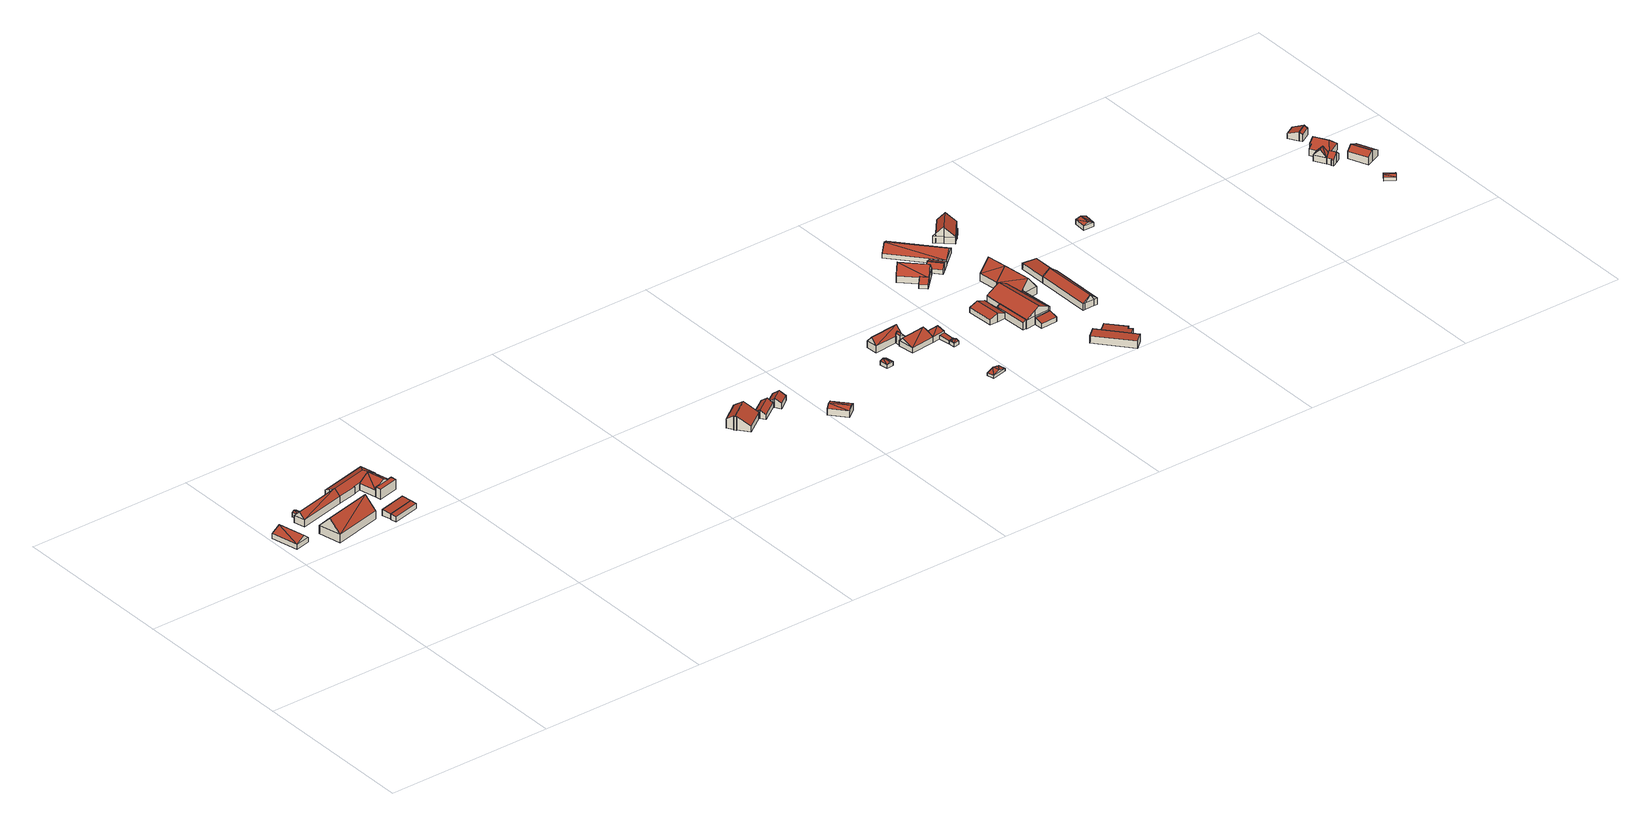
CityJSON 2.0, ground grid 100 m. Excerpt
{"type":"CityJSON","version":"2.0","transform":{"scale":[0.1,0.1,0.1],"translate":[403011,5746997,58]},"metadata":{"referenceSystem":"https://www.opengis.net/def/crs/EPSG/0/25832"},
"CityObjects":{
"building1":{"type":"Building","attributes":{"Gemeindeschluessel":"05515000","Geometrietyp2DReferenz":"3000","function":"31001_2700","roofType":"3100","measuredHeight":5.55},"geometry":[{"type":"Solid","lod":"2","boundaries":[[[[0,1,2,3]],[[4,5,1,0]],[[6,7,5,4]],[[3,2,7,6]],[[0,8,4]],[[6,9,3]],[[3,9,8]],[[8,0,3]],[[9,6,4]],[[4,8,9]],[[1,5,7,2]]]],"semantics":{"surfaces":[{"type":"WallSurface"},{"type":"RoofSurface"},{"type":"GroundSurface"}],"values":[[0,0,0,0,0,0,1,1,1,1,2]]}}]},
"building2":{"type":"Building","attributes":{"Gemeindeschluessel":"05515000","Geometrietyp2DReferenz":"3000","function":"31001_2700","roofType":"3100","measuredHeight":3.25},"geometry":[{"type":"Solid","lod":"2","boundaries":[[[[10,11,12,13]],[[14,15,11,10]],[[16,17,15,14]],[[13,12,17,16]],[[10,18,14]],[[16,19,13]],[[13,19,18]],[[18,10,13]],[[19,16,14]],[[14,18,19]],[[11,15,17,12]]]],"semantics":{"surfaces":[{"type":"WallSurface"},{"type":"RoofSurface"},{"type":"GroundSurface"}],"values":[[0,0,0,0,0,0,1,1,1,1,2]]}}]},
"building3":{"type":"Building","attributes":{"name":"Strier","Gemeindeschluessel":"05515000","Geometrietyp2DReferenz":"3000","function":"31001_1000","roofType":"3100","measuredHeight":12.12},"address":[{"country":"Germany","locality":"Münster","thoroughfareNumber":"142","thoroughfareName":"Ottmarsbocholter Straße"}],"geometry":[{"type":"Solid","lod":"2","boundaries":[[[[20,21,22,23]],[[24,25,21,20]],[[26,27,25,24]],[[23,22,27,26]],[[20,28,24]],[[26,29,23]],[[29,28,20]],[[20,23,29]],[[28,29,26]],[[26,24,28]],[[21,25,27,22]]]],"semantics":{"surfaces":[{"type":"WallSurface"},{"type":"RoofSurface"},{"type":"GroundSurface"}],"values":[[0,0,0,0,0,0,1,1,1,1,2]]}}]},
"building4":{"type":"Building","attributes":{"Gemeindeschluessel":"05515000","Geometrietyp2DReferenz":"3000","function":"31001_1100"},"children":["building4-1","building4-2","building4-3"]},
"building4-1":{"type":"BuildingPart","attributes":{"roofType":"3100","measuredHeight":7.98},"parents":["building4"],"geometry":[{"type":"Solid","lod":"2","boundaries":[[[[30,31,32,33]],[[34,35,31,30]],[[36,37,35,34]],[[30,38,34]],[[38,30,33]],[[33,39,40,38]],[[34,38,40]],[[40,41,36,34]],[[31,35,37,32]],[[37,36,33,32]],[[40,39,41]],[[41,39,33,36]]]],"semantics":{"surfaces":[{"type":"WallSurface"},{"type":"RoofSurface"},{"type":"GroundSurface"},{"type":"ClosureSurface"}],"values":[[0,0,0,0,1,1,1,1,2,3,0,3]]}}]},
"building4-2":{"type":"BuildingPart","attributes":{"roofType":"3100","measuredHeight":7.9},"parents":["building4"],"geometry":[{"type":"Solid","lod":"2","boundaries":[[[[42,43,44,45]],[[46,12,43,42]],[[47,17,12,46]],[[48,49,17,47]],[[45,44,50,51]],[[45,51,52,53]],[[53,54,45]],[[54,53,55,48]],[[48,47,46,42,54]],[[54,42,45]],[[43,12,17,49,56,50,44]],[[56,57,51,50]],[[49,48,57,56]],[[58,55,53,52]],[[58,52,51,57]],[[55,58,57,48]]]],"semantics":{"surfaces":[{"type":"WallSurface"},{"type":"RoofSurface"},{"type":"GroundSurface"},{"type":"ClosureSurface"}],"values":[[0,0,0,0,0,1,1,1,1,0,2,3,3,0,3,3]]}}]},
"building4-3":{"type":"BuildingPart","attributes":{"roofType":"5000","measuredHeight":7.65},"parents":["building4"],"geometry":[{"type":"Solid","lod":"2","boundaries":[[[[51,50,59,60]],[[61,62,49,48,63]],[[64,65,62,61]],[[66,33,32,65,64]],[[67,68,37,36,69]],[[60,59,68,67]],[[64,70,66]],[[61,63,55,58,70,64]],[[52,51,60,67,69,41,39,66,70,58]],[[50,56,49,62,65,32,37,68,59]],[[50,51,57,56]],[[51,52,58,57]],[[48,55,63]],[[57,48,49,56]],[[57,58,55,48]],[[36,41,69]],[[33,66,39]],[[37,32,33,36]],[[36,33,39,41]]]],"semantics":{"surfaces":[{"type":"WallSurface"},{"type":"RoofSurface"},{"type":"GroundSurface"},{"type":"ClosureSurface"}],"values":[[0,0,0,0,0,0,1,1,1,2,3,3,0,3,3,0,0,3,3]]}}]},
"building5":{"type":"Building","attributes":{"Gemeindeschluessel":"05515000","Geometrietyp2DReferenz":"3000","function":"31001_2700","roofType":"2100","measuredHeight":3.46},"geometry":[{"type":"Solid","lod":"2","boundaries":[[[[71,72,73,74]],[[75,76,72,71]],[[77,78,76,75]],[[74,73,78,77]],[[75,71,74,77]],[[72,76,78,73]]]],"semantics":{"surfaces":[{"type":"WallSurface"},{"type":"RoofSurface"},{"type":"GroundSurface"}],"values":[[0,0,0,0,1,2]]}}]},
"building6":{"type":"Building","attributes":{"Gemeindeschluessel":"05515000","Geometrietyp2DReferenz":"3000","function":"51009_1611","roofType":"2100","measuredHeight":3.84},"geometry":[{"type":"Solid","lod":"2","boundaries":[[[[74,79,80,81]],[[77,82,79,74]],[[83,84,82,77]],[[81,80,84,83]],[[77,74,81,83]],[[79,82,84,80]]]],"semantics":{"surfaces":[{"type":"WallSurface"},{"type":"RoofSurface"},{"type":"GroundSurface"}],"values":[[0,0,0,0,1,2]]}}]},
"building7":{"type":"Building","attributes":{"Gemeindeschluessel":"05515000","Geometrietyp2DReferenz":"3000","function":"51009_1610","roofType":"1000","measuredHeight":6},"geometry":[{"type":"Solid","lod":"2","boundaries":[[[[85,86,35,87]],[[88,89,86,85]],[[90,91,89,88]],[[87,35,91,90]],[[88,85,87,90]],[[86,89,91,35]]]],"semantics":{"surfaces":[{"type":"WallSurface"},{"type":"RoofSurface"},{"type":"GroundSurface"}],"values":[[0,0,0,0,1,2]]}}]},
"building8":{"type":"Building","attributes":{"Gemeindeschluessel":"05515000","Geometrietyp2DReferenz":"3000","function":"31001_1000","roofType":"5000","measuredHeight":8.71},"address":[{"country":"Germany","locality":"Münster","thoroughfareNumber":"91","thoroughfareName":"Schürhook"}],"geometry":[{"type":"Solid","lod":"2","boundaries":[[[[92,93,94,95]],[[96,97,93,92]],[[98,99,97,96]],[[100,101,99,98]],[[102,103,101,100]],[[104,105,103,102]],[[106,107,105,104]],[[95,94,107,106]],[[100,108,109,106,104,102]],[[109,108,98,96,92,95]],[[98,108,100]],[[106,109,95]],[[93,97,99,101,103,105,107,94]]]],"semantics":{"surfaces":[{"type":"WallSurface"},{"type":"RoofSurface"},{"type":"GroundSurface"}],"values":[[0,0,0,0,0,0,0,0,1,1,0,0,2]]}}]},
"building9":{"type":"Building","attributes":{"Gemeindeschluessel":"05515000","Geometrietyp2DReferenz":"3000","function":"31001_2460"},"children":["building9-1","building9-2"]},
"building9-1":{"type":"BuildingPart","attributes":{"roofType":"3100","measuredHeight":5.62},"parents":["building9"],"geometry":[{"type":"Solid","lod":"2","boundaries":[[[[110,111,112,113]],[[114,115,111,110]],[[116,117,115,114]],[[118,119,117,116]],[[120,121,119,118]],[[122,123,121,120]],[[124,125,126,123,122]],[[113,112,127,128]],[[120,118,116,122]],[[114,110,113,128,129,130,124,122,116]],[[111,115,117,119,121,123,126,131,127,112]],[[125,124,130]],[[127,131,129,128]],[[131,126,125,130,129]]]],"semantics":{"surfaces":[{"type":"WallSurface"},{"type":"RoofSurface"},{"type":"GroundSurface"},{"type":"ClosureSurface"}],"values":[[0,0,0,0,0,0,0,0,1,1,2,0,3,3]]}}]},
"building9-2":{"type":"BuildingPart","attributes":{"roofType":"3100","measuredHeight":5.17},"parents":["building9"],"geometry":[{"type":"Solid","lod":"2","boundaries":[[[[132,133,134,135]],[[136,137,133,132]],[[138,139,137,136]],[[140,128,127,139,138]],[[141,142,126,125]],[[143,144,142,141]],[[145,146,144,143]],[[147,148,146,145]],[[135,134,148,147]],[[141,125,130,149,143]],[[140,138,136,132,135,147,145,143,149]],[[133,137,139,127,131,126,142,144,146,148,134]],[[128,140,149,129]],[[127,128,129,131]],[[129,149,130]],[[126,131,129,130,125]]]],"semantics":{"surfaces":[{"type":"WallSurface"},{"type":"RoofSurface"},{"type":"GroundSurface"},{"type":"ClosureSurface"}],"values":[[0,0,0,0,0,0,0,0,0,1,1,2,0,3,0,3]]}}]},
"building10":{"type":"Building","attributes":{"Gemeindeschluessel":"05515000","Geometrietyp2DReferenz":"3000","function":"31001_2700","roofType":"3100","measuredHeight":5.54},"geometry":[{"type":"Solid","lod":"2","boundaries":[[[[150,151,152,153]],[[154,155,151,150]],[[156,157,155,154]],[[153,152,157,156]],[[150,158,154]],[[156,159,153]],[[153,159,158]],[[158,150,153]],[[159,156,154]],[[154,158,159]],[[151,155,157,152]]]],"semantics":{"surfaces":[{"type":"WallSurface"},{"type":"RoofSurface"},{"type":"GroundSurface"}],"values":[[0,0,0,0,0,0,1,1,1,1,2]]}}]},
"building11":{"type":"Building","attributes":{"Gemeindeschluessel":"05515000","Geometrietyp2DReferenz":"3000","function":"31001_1310","roofType":"3100","measuredHeight":3.22},"geometry":[{"type":"Solid","lod":"2","boundaries":[[[[160,161,162,163]],[[164,165,161,160]],[[166,167,165,164]],[[163,162,167,166]],[[160,168,164]],[[166,169,163]],[[163,169,168]],[[168,160,163]],[[169,166,164]],[[164,168,169]],[[161,165,167,162]]]],"semantics":{"surfaces":[{"type":"WallSurface"},{"type":"RoofSurface"},{"type":"GroundSurface"}],"values":[[0,0,0,0,0,0,1,1,1,1,2]]}}]},
"building12":{"type":"Building","attributes":{"Gemeindeschluessel":"05515000","Geometrietyp2DReferenz":"3000","function":"31001_1000","roofType":"5000","measuredHeight":8},"address":[{"country":"Germany","locality":"Münster","thoroughfareNumber":"79","thoroughfareName":"Schürhook"}],"geometry":[{"type":"Solid","lod":"2","boundaries":[[[[170,171,172,173]],[[174,175,171,170]],[[176,177,175,174]],[[178,179,177,176]],[[180,181,179,178]],[[173,172,181,180]],[[173,182,183,170]],[[180,183,182]],[[180,178,176,174,183]],[[182,173,180]],[[183,174,170]],[[171,175,177,179,181,172]]]],"semantics":{"surfaces":[{"type":"WallSurface"},{"type":"RoofSurface"},{"type":"GroundSurface"}],"values":[[0,0,0,0,0,0,1,1,1,0,0,2]]}}]},
"building13":{"type":"Building","attributes":{"Gemeindeschluessel":"05515000","Geometrietyp2DReferenz":"3000","function":"51009_1610","roofType":"3100","measuredHeight":6.82},"geometry":[{"type":"Solid","lod":"2","boundaries":[[[[184,185,186,176]],[[187,188,185,184]],[[189,190,188,187]],[[176,186,190,189]],[[184,191,187]],[[189,192,176]],[[176,192,191,184]],[[187,191,192,189]],[[185,188,190,186]]]],"semantics":{"surfaces":[{"type":"WallSurface"},{"type":"RoofSurface"},{"type":"GroundSurface"}],"values":[[0,0,0,0,0,0,1,1,2]]}}]},
"building14":{"type":"Building","attributes":{"Gemeindeschluessel":"05515000","Geometrietyp2DReferenz":"3000","function":"31001_2700","roofType":"3100","measuredHeight":2.9},"geometry":[{"type":"Solid","lod":"2","boundaries":[[[[193,194,195,196]],[[197,198,194,193]],[[199,200,198,197]],[[196,195,200,199]],[[193,201,197]],[[199,202,196]],[[196,202,201]],[[201,193,196]],[[202,199,197]],[[197,201,202]],[[194,198,200,195]]]],"semantics":{"surfaces":[{"type":"WallSurface"},{"type":"RoofSurface"},{"type":"GroundSurface"}],"values":[[0,0,0,0,0,0,1,1,1,1,2]]}}]},
"building15":{"type":"Building","attributes":{"Gemeindeschluessel":"05515000","Geometrietyp2DReferenz":"3000","function":"31001_1100"},"children":["building15-1","building15-2"]},
"building15-1":{"type":"BuildingPart","attributes":{"roofType":"3100","measuredHeight":4.38},"parents":["building15"],"geometry":[{"type":"Solid","lod":"2","boundaries":[[[[203,204,205,206]],[[207,208,204,203]],[[209,210,208,207]],[[203,211,207]],[[212,211,203]],[[203,206,212]],[[209,207,211]],[[211,212,213,209]],[[204,208,210,205]],[[210,209,206,205]],[[206,209,213]],[[206,213,212]]]],"semantics":{"surfaces":[{"type":"WallSurface"},{"type":"RoofSurface"},{"type":"GroundSurface"},{"type":"ClosureSurface"}],"values":[[0,0,0,0,1,1,1,1,2,3,0,3]]}}]},
"building15-2":{"type":"BuildingPart","attributes":{"roofType":"3100","measuredHeight":5.96},"parents":["building15"],"geometry":[{"type":"Solid","lod":"2","boundaries":[[[[214,215,216,217]],[[218,219,215,214]],[[206,205,219,218]],[[220,221,210,209]],[[222,223,221,220]],[[217,216,223,222]],[[218,224,225]],[[218,214,217,222,224]],[[209,226,225,220]],[[224,220,225]],[[225,226,206,218]],[[224,222,220]],[[215,219,205,210,221,223,216]],[[206,213,209]],[[210,205,206,209]],[[226,209,213,212,206]],[[212,213,206]]]],"semantics":{"surfaces":[{"type":"WallSurface"},{"type":"RoofSurface"},{"type":"GroundSurface"},{"type":"ClosureSurface"}],"values":[[0,0,0,0,0,0,1,1,1,1,0,0,2,0,3,0,3]]}}]},
"building16":{"type":"Building","attributes":{"Gemeindeschluessel":"05515000","Geometrietyp2DReferenz":"3000","function":"31001_2700","roofType":"3100","measuredHeight":2.81},"geometry":[{"type":"Solid","lod":"2","boundaries":[[[[227,228,229,230]],[[231,232,228,227]],[[233,234,232,231]],[[230,229,234,233]],[[227,235,231]],[[233,236,230]],[[236,235,227]],[[227,230,236]],[[233,231,235]],[[235,236,233]],[[228,232,234,229]]]],"semantics":{"surfaces":[{"type":"WallSurface"},{"type":"RoofSurface"},{"type":"GroundSurface"}],"values":[[0,0,0,0,0,0,1,1,1,1,2]]}}]},
"building17":{"type":"Building","attributes":{"Gemeindeschluessel":"05515000","Geometrietyp2DReferenz":"3000","function":"31001_2700","roofType":"2100","measuredHeight":2.31},"geometry":[{"type":"Solid","lod":"2","boundaries":[[[[237,238,239,240]],[[241,242,238,237]],[[243,244,242,241]],[[240,239,244,243]],[[241,237,240,243]],[[238,242,244,239]]]],"semantics":{"surfaces":[{"type":"WallSurface"},{"type":"RoofSurface"},{"type":"GroundSurface"}],"values":[[0,0,0,0,1,2]]}}]},
"building18":{"type":"Building","attributes":{"Gemeindeschluessel":"05515000","Geometrietyp2DReferenz":"3000","function":"31001_2000","roofType":"3100","measuredHeight":5.17},"geometry":[{"type":"Solid","lod":"2","boundaries":[[[[245,246,247,248]],[[249,250,246,245]],[[251,252,250,249]],[[253,254,252,251]],[[255,256,254,253]],[[257,258,256,255]],[[259,260,258,257]],[[261,262,260,259]],[[248,247,262,261]],[[255,253,251,257]],[[249,245,248,261,259,257,251]],[[246,250,252,254,256,258,260,262,247]]]],"semantics":{"surfaces":[{"type":"WallSurface"},{"type":"RoofSurface"},{"type":"GroundSurface"}],"values":[[0,0,0,0,0,0,0,0,0,1,1,2]]}}]},
"building19":{"type":"Building","attributes":{"Gemeindeschluessel":"05515000","Geometrietyp2DReferenz":"3000","function":"51009_1610","roofType":"2100","measuredHeight":5.46},"geometry":[{"type":"Solid","lod":"2","boundaries":[[[[263,264,265,266]],[[267,268,264,263]],[[269,270,268,267]],[[271,272,270,269]],[[266,265,272,271]],[[269,267,263,266,271]],[[264,268,270,272,265]]]],"semantics":{"surfaces":[{"type":"WallSurface"},{"type":"RoofSurface"},{"type":"GroundSurface"}],"values":[[0,0,0,0,0,1,2]]}}]},
"building20":{"type":"Building","attributes":{"Gemeindeschluessel":"05515000","Geometrietyp2DReferenz":"3000","function":"51009_1610","roofType":"2100","measuredHeight":4.82},"geometry":[{"type":"Solid","lod":"2","boundaries":[[[[273,274,275,276]],[[277,278,274,273]],[[279,280,278,277]],[[276,275,280,279]],[[277,273,276,279]],[[274,278,280,275]]]],"semantics":{"surfaces":[{"type":"WallSurface"},{"type":"RoofSurface"},{"type":"GroundSurface"}],"values":[[0,0,0,0,1,2]]}}]},
"building21":{"type":"Building","attributes":{"Gemeindeschluessel":"05515000","Geometrietyp2DReferenz":"3000","function":"31001_1000","roofType":"5000","measuredHeight":9.51},"address":[{"country":"Germany","locality":"Münster","thoroughfareNumber":"33","thoroughfareName":"Schürhook"}],"geometry":[{"type":"Solid","lod":"2","boundaries":[[[[281,282,283,284]],[[285,286,282,281]],[[287,288,286,285]],[[289,290,288,287]],[[284,283,290,289]],[[285,291,292,287]],[[292,291,289]],[[281,284,289,291]],[[291,285,281]],[[292,289,287]],[[282,286,288,290,283]]]],"semantics":{"surfaces":[{"type":"WallSurface"},{"type":"RoofSurface"},{"type":"GroundSurface"}],"values":[[0,0,0,0,0,1,1,1,0,0,2]]}}]},
"building22":{"type":"Building","attributes":{"Gemeindeschluessel":"05515000","Geometrietyp2DReferenz":"3000","function":"31001_2700","roofType":"2100","measuredHeight":4.3},"geometry":[{"type":"Solid","lod":"2","boundaries":[[[[293,294,295,296]],[[297,298,294,293]],[[299,300,298,297]],[[296,295,300,299]],[[297,293,296,299]],[[294,298,300,295]]]],"semantics":{"surfaces":[{"type":"WallSurface"},{"type":"RoofSurface"},{"type":"GroundSurface"}],"values":[[0,0,0,0,1,2]]}}]},
"building23":{"type":"Building","attributes":{"Gemeindeschluessel":"05515000","Geometrietyp2DReferenz":"3000","function":"31001_2700"},"children":["building23-1","building23-2"]},
"building23-1":{"type":"BuildingPart","attributes":{"roofType":"3100","measuredHeight":10.1},"parents":["building23"],"geometry":[{"type":"Solid","lod":"2","boundaries":[[[[301,268,270,302]],[[303,304,268,301]],[[305,306,304,303]],[[307,308,306,305]],[[309,294,310,311]],[[312,313,294,309]],[[302,270,313,312]],[[302,312,314,315,316,317,318]],[[319,316,315,320,321]],[[322,320,315,314,309,311]],[[319,321,323,307,305]],[[317,316,319,305,303]],[[318,317,303,301]],[[314,312,309]],[[318,301,302]],[[268,304,306,308,310,294,313,270]],[[308,307,311,310]],[[322,323,321,320]],[[323,322,311,307]]]],"semantics":{"surfaces":[{"type":"WallSurface"},{"type":"RoofSurface"},{"type":"GroundSurface"},{"type":"ClosureSurface"}],"values":[[0,0,0,0,0,0,0,1,1,0,0,0,0,0,0,2,3,0,3]]}}]},
"building23-2":{"type":"BuildingPart","attributes":{"roofType":"2100","measuredHeight":7.04},"parents":["building23"],"geometry":[{"type":"Solid","lod":"2","boundaries":[[[[324,325,308,307,323]],[[326,298,325,324]],[[322,311,310,298,326]],[[326,324,323,322]],[[325,298,310,308]],[[308,310,311,307]],[[311,322,323,307]]]],"semantics":{"surfaces":[{"type":"WallSurface"},{"type":"RoofSurface"},{"type":"GroundSurface"},{"type":"ClosureSurface"}],"values":[[0,0,0,1,2,3,3]]}}]},
"building24":{"type":"Building","attributes":{"Gemeindeschluessel":"05515000","Geometrietyp2DReferenz":"3000","function":"31001_2700","roofType":"2100","measuredHeight":4.61},"geometry":[{"type":"Solid","lod":"2","boundaries":[[[[327,328,329,330]],[[331,332,328,327]],[[333,334,332,331]],[[335,336,334,333]],[[337,338,336,335]],[[330,329,338,337]],[[335,333,331,327,330,337]],[[328,332,334,336,338,329]]]],"semantics":{"surfaces":[{"type":"WallSurface"},{"type":"RoofSurface"},{"type":"GroundSurface"}],"values":[[0,0,0,0,0,0,1,2]]}}]},
"building25":{"type":"Building","attributes":{"Gemeindeschluessel":"05515000","Geometrietyp2DReferenz":"3000","function":"51009_1610","roofType":"2100","measuredHeight":5.66},"geometry":[{"type":"Solid","lod":"2","boundaries":[[[[339,340,341,342]],[[343,344,340,339]],[[345,346,344,343]],[[342,341,346,345]],[[343,339,342,345]],[[340,344,346,341]]]],"semantics":{"surfaces":[{"type":"WallSurface"},{"type":"RoofSurface"},{"type":"GroundSurface"}],"values":[[0,0,0,0,1,2]]}}]},
"building26":{"type":"Building","attributes":{"Gemeindeschluessel":"05515000","Geometrietyp2DReferenz":"3000","function":"31001_2460","roofType":"2100","measuredHeight":5.56},"geometry":[{"type":"Solid","lod":"2","boundaries":[[[[347,348,349,350]],[[351,352,348,347]],[[353,354,352,351]],[[350,349,354,353]],[[351,347,350,353]],[[348,352,354,349]]]],"semantics":{"surfaces":[{"type":"WallSurface"},{"type":"RoofSurface"},{"type":"GroundSurface"}],"values":[[0,0,0,0,1,2]]}}]},
"building27":{"type":"Building","attributes":{"Gemeindeschluessel":"05515000","Geometrietyp2DReferenz":"3000","function":"31001_2700","roofType":"2100","measuredHeight":4.18},"geometry":[{"type":"Solid","lod":"2","boundaries":[[[[333,355,356,357]],[[331,358,355,333]],[[359,360,358,331]],[[361,362,360,359]],[[363,364,362,361]],[[357,356,364,363]],[[361,359,331,333,357,363]],[[355,358,360,362,364,356]]]],"semantics":{"surfaces":[{"type":"WallSurface"},{"type":"RoofSurface"},{"type":"GroundSurface"}],"values":[[0,0,0,0,0,0,1,2]]}}]},
"building28":{"type":"Building","attributes":{"Gemeindeschluessel":"05515000","Geometrietyp2DReferenz":"3000","function":"31001_2700","roofType":"3100","measuredHeight":6.32},"geometry":[{"type":"Solid","lod":"2","boundaries":[[[[365,366,367,368]],[[369,370,366,365]],[[371,372,370,369]],[[368,367,372,371]],[[365,373,369]],[[371,374,368]],[[373,365,368]],[[368,374,373]],[[369,373,374]],[[374,371,369]],[[366,370,372,367]]]],"semantics":{"surfaces":[{"type":"WallSurface"},{"type":"RoofSurface"},{"type":"GroundSurface"}],"values":[[0,0,0,0,0,0,1,1,1,1,2]]}}]},
"building29":{"type":"Building","attributes":{"Gemeindeschluessel":"05515000","Geometrietyp2DReferenz":"3000","function":"31001_2700","roofType":"3100","measuredHeight":12.23},"geometry":[{"type":"Solid","lod":"2","boundaries":[[[[375,376,377,378]],[[379,380,376,375]],[[381,382,380,379]],[[383,384,382,381]],[[385,386,384,383]],[[378,377,386,385]],[[378,385,387]],[[388,378,387]],[[387,383,388]],[[381,379,389,388,383]],[[388,389,375,378]],[[389,379,375]],[[387,385,383]],[[376,380,382,384,386,377]]]],"semantics":{"surfaces":[{"type":"WallSurface"},{"type":"RoofSurface"},{"type":"GroundSurface"}],"values":[[0,0,0,0,0,0,1,1,1,1,0,0,0,2]]}}]},
"building30":{"type":"Building","attributes":{"Gemeindeschluessel":"05515000","Geometrietyp2DReferenz":"3000","function":"31001_1000","roofType":"3100","measuredHeight":11.9},"address":[{"country":"Germany","locality":"Münster","thoroughfareNumber":"71","thoroughfareName":"Schürhook"}],"geometry":[{"type":"Solid","lod":"2","boundaries":[[[[390,391,392,383]],[[393,394,391,390]],[[385,395,394,393]],[[383,392,395,385]],[[390,396,393]],[[385,397,383]],[[397,396,390]],[[390,383,397]],[[385,393,396]],[[396,397,385]],[[391,394,395,392]]]],"semantics":{"surfaces":[{"type":"WallSurface"},{"type":"RoofSurface"},{"type":"GroundSurface"}],"values":[[0,0,0,0,0,0,1,1,1,1,2]]}}]},
"building31":{"type":"Building","attributes":{"Gemeindeschluessel":"05515000","Geometrietyp2DReferenz":"3000","function":"31001_2700","roofType":"5000","measuredHeight":7.43},"geometry":[{"type":"Solid","lod":"2","boundaries":[[[[398,399,400,401]],[[402,403,399,398]],[[404,405,403,402]],[[406,407,405,404]],[[408,409,407,406]],[[401,400,409,408]],[[410,408,406]],[[410,406,404]],[[404,402,410]],[[410,402,398,411]],[[398,401,411]],[[411,401,408,410]],[[399,403,405,407,409,400]]]],"semantics":{"surfaces":[{"type":"WallSurface"},{"type":"RoofSurface"},{"type":"GroundSurface"}],"values":[[0,0,0,0,0,0,0,0,0,1,0,1,2]]}}]},
"building32":{"type":"Building","attributes":{"Gemeindeschluessel":"05515000","Geometrietyp2DReferenz":"3000","function":"31001_2460","roofType":"2100","measuredHeight":3.67},"geometry":[{"type":"Solid","lod":"2","boundaries":[[[[412,413,414,415]],[[416,399,413,412]],[[417,400,399,416]],[[415,414,400,417]],[[416,412,415,417]],[[413,399,400,414]]]],"semantics":{"surfaces":[{"type":"WallSurface"},{"type":"RoofSurface"},{"type":"GroundSurface"}],"values":[[0,0,0,0,1,2]]}}]},
"building33":{"type":"Building","attributes":{"Gemeindeschluessel":"05515000","Geometrietyp2DReferenz":"3000","function":"31001_1000","roofType":"5000","measuredHeight":10.05},"address":[{"country":"Germany","locality":"Münster","thoroughfareNumber":"35","thoroughfareName":"Schürhook"}],"geometry":[{"type":"Solid","lod":"2","boundaries":[[[[418,419,420,421]],[[422,423,419,418]],[[424,425,423,422]],[[426,427,425,424]],[[428,429,427,426]],[[430,431,429,428]],[[432,433,431,430]],[[434,435,433,432]],[[436,437,435,434]],[[438,439,437,436]],[[440,441,439,438]],[[442,443,441,440]],[[444,445,443,442]],[[446,447,445,444]],[[448,449,447,446]],[[450,451,449,448]],[[452,453,451,450]],[[454,455,453,452]],[[421,420,455,454]],[[456,457,458,459,460,461,462,463,464,465,466,467,468,469]],[[470,471,472,473,474,448,446,465,464]],[[474,450,448]],[[474,473,452,450]],[[473,472,454,452]],[[472,471,421,454]],[[471,470,418,421]],[[470,464,463,422,418]],[[469,468,440,438]],[[468,467,442,440]],[[467,466,444,442]],[[466,465,446,444]],[[463,462,424,422]],[[462,461,426,424]],[[461,460,428,426]],[[460,459,430,428]],[[459,458,432,430]],[[458,457,434,432]],[[457,456,436,434]],[[456,469,438,436]],[[419,423,425,427,429,431,433,435,437,439,441,443,445,447,449,451,453,455,420]]]],"semantics":{"surfaces":[{"type":"WallSurface"},{"type":"RoofSurface"},{"type":"GroundSurface"}],"values":[[0,0,0,0,0,0,0,0,0,0,0,0,0,0,0,0,0,0,0,1,1,0,0,0,0,0,0,0,0,0,0,0,0,0,0,0,0,0,0,2]]}}]},
"building34":{"type":"Building","attributes":{"Gemeindeschluessel":"05515000","Geometrietyp2DReferenz":"3000","function":"51009_1610","roofType":"3100","measuredHeight":3.8},"geometry":[{"type":"Solid","lod":"2","boundaries":[[[[475,476,477,478]],[[479,480,476,475]],[[481,482,480,479]],[[478,477,482,481]],[[475,483,479]],[[481,484,478]],[[475,478,484]],[[484,483,475]],[[483,484,481]],[[481,479,483]],[[476,480,482,477]]]],"semantics":{"surfaces":[{"type":"WallSurface"},{"type":"RoofSurface"},{"type":"GroundSurface"}],"values":[[0,0,0,0,0,0,1,1,1,1,2]]}}]},
"building35":{"type":"Building","attributes":{"Gemeindeschluessel":"05515000","Geometrietyp2DReferenz":"3000","function":"31001_1000"},"address":[{"country":"Germany","locality":"Münster","thoroughfareNumber":"61","thoroughfareName":"Schürhook"}],"children":["building35-1","building35-2","building35-3"]},
"building35-1":{"type":"BuildingPart","attributes":{"roofType":"3100","measuredHeight":7.67},"parents":["building35"],"geometry":[{"type":"Solid","lod":"2","boundaries":[[[[485,486,487,488]],[[488,487,489,490]],[[490,491,488]],[[491,492,493,485]],[[485,488,491]],[[490,494,495,496,492]],[[492,491,490]],[[486,497,498,489,487]],[[486,485,495,497]],[[498,494,490,489]],[[497,495,494,498]],[[496,493,492]],[[496,495,485,493]]]],"semantics":{"surfaces":[{"type":"WallSurface"},{"type":"RoofSurface"},{"type":"GroundSurface"},{"type":"ClosureSurface"}],"values":[[0,0,0,1,1,1,1,2,3,3,3,0,3]]}}]},
"building35-2":{"type":"BuildingPart","attributes":{"roofType":"3100","measuredHeight":6.49},"parents":["building35"],"geometry":[{"type":"Solid","lod":"2","boundaries":[[[[490,489,499,500]],[[501,502,503,504]],[[505,506,502,501]],[[507,508,506,505]],[[509,510,508,507]],[[500,499,510,509]],[[501,504,511,512,505]],[[490,500,509,507,505,512]],[[489,498,497,503,502,506,508,510,499]],[[490,512,494]],[[489,490,494,498]],[[513,495,494,512,511]],[[494,495,497,498]],[[503,497,495,513,511,504]]]],"semantics":{"surfaces":[{"type":"WallSurface"},{"type":"RoofSurface"},{"type":"GroundSurface"},{"type":"ClosureSurface"}],"values":[[0,0,0,0,0,0,1,1,2,0,3,0,3,3]]}}]},
"building35-3":{"type":"BuildingPart","attributes":{"roofType":"5000","measuredHeight":7.25},"parents":["building35"],"geometry":[{"type":"Solid","lod":"2","boundaries":[[[[514,515,516,517]],[[518,519,515,514]],[[520,521,519,518]],[[522,523,521,520]],[[524,504,503,523,522]],[[525,526,486,485,527]],[[517,516,526,525]],[[511,524,522,528,513]],[[520,518,528,522]],[[514,517,525,527,493,496,513,528,518]],[[515,519,521,523,503,497,486,526,516]],[[504,524,511]],[[503,504,511,513,495,497]],[[493,527,485]],[[513,496,495]],[[486,497,495,485]],[[495,496,493,485]]]],"semantics":{"surfaces":[{"type":"WallSurface"},{"type":"RoofSurface"},{"type":"GroundSurface"},{"type":"ClosureSurface"}],"values":[[0,0,0,0,0,0,0,1,1,1,2,0,3,0,0,3,3]]}}]},
"building36":{"type":"Building","attributes":{"Gemeindeschluessel":"05515000","Geometrietyp2DReferenz":"3000","function":"31001_1310","roofType":"3100","measuredHeight":2.64},"geometry":[{"type":"Solid","lod":"2","boundaries":[[[[529,530,531,532]],[[533,534,530,529]],[[535,536,534,533]],[[532,531,536,535]],[[529,537,533]],[[535,538,532]],[[532,538,537]],[[537,529,532]],[[538,535,533]],[[533,537,538]],[[530,534,536,531]]]],"semantics":{"surfaces":[{"type":"WallSurface"},{"type":"RoofSurface"},{"type":"GroundSurface"}],"values":[[0,0,0,0,0,0,1,1,1,1,2]]}}]},
"building37":{"type":"Building","attributes":{"Gemeindeschluessel":"05515000","Geometrietyp2DReferenz":"3000","function":"31001_2460","roofType":"2100","measuredHeight":5.56},"geometry":[{"type":"Solid","lod":"2","boundaries":[[[[539,540,541,542]],[[543,544,540,539]],[[545,546,544,543]],[[542,541,546,545]],[[543,539,542,545]],[[540,544,546,541]]]],"semantics":{"surfaces":[{"type":"WallSurface"},{"type":"RoofSurface"},{"type":"GroundSurface"}],"values":[[0,0,0,0,1,2]]}}]},
"building38":{"type":"Building","attributes":{"Gemeindeschluessel":"05515000","Geometrietyp2DReferenz":"3000","function":"51009_1610","roofType":"2100","measuredHeight":7.13},"geometry":[{"type":"Solid","lod":"2","boundaries":[[[[547,548,549,550]],[[551,552,548,547]],[[553,554,552,551]],[[550,549,554,553]],[[551,547,550,553]],[[548,552,554,549]]]],"semantics":{"surfaces":[{"type":"WallSurface"},{"type":"RoofSurface"},{"type":"GroundSurface"}],"values":[[0,0,0,0,1,2]]}}]},
"building39":{"type":"Building","attributes":{"Gemeindeschluessel":"05515000","Geometrietyp2DReferenz":"3000","function":"51009_1610","roofType":"2100","measuredHeight":5.58},"geometry":[{"type":"Solid","lod":"2","boundaries":[[[[542,541,555,556]],[[545,546,541,542]],[[557,558,546,545]],[[556,555,558,557]],[[545,542,556,557]],[[541,546,558,555]]]],"semantics":{"surfaces":[{"type":"WallSurface"},{"type":"RoofSurface"},{"type":"GroundSurface"}],"values":[[0,0,0,0,1,2]]}}]},
"building40":{"type":"Building","attributes":{"Gemeindeschluessel":"05515000","Geometrietyp2DReferenz":"3000","function":"31001_2700","roofType":"2100","measuredHeight":7.06},"geometry":[{"type":"Solid","lod":"2","boundaries":[[[[550,549,559,560]],[[553,554,549,550]],[[561,562,554,553]],[[560,559,562,561]],[[553,550,560,561]],[[549,554,562,559]]]],"semantics":{"surfaces":[{"type":"WallSurface"},{"type":"RoofSurface"},{"type":"GroundSurface"}],"values":[[0,0,0,0,1,2]]}}]}
},
"vertices":[
[10,1294,48],[10,1294,18],[48,1132,18],[48,1132,48],[97,1315,48],[97,1315,18],[135,1152,48],[135,1152,18],[68,1308,74],[106,1146,74],
[217,1390,48],[217,1390,21],[226,1349,21],[226,1349,48],[248,1397,48],[248,1397,21],[258,1357,48],[258,1357,21],[232,1394,54],[242,1353,54],
[511,1244,70],[511,1244,21],[228,1177,21],[228,1177,70],[542,1108,70],[542,1108,21],[259,1042,70],[259,1042,21],[527,1176,143],[244,1110,143],
[794,1302,62],[794,1302,21],[770,1406,21],[770,1406,62],[672,1275,62],[672,1275,21],[648,1377,62],[648,1377,21],[733,1288,101],[765,1405,65],[709,1391,101],[652,1378,65],
[192,1341,64],[192,1341,21],[208,1273,21],[208,1273,64],[226,1349,64],[258,1357,64],[472,1407,64],[472,1407,21],[488,1338,21],[488,1338,64],[488,1339,65],[480,1373,100],[200,1307,100],[479,1377,96],[480,1374,21],[480,1374,64],[480,1374,97],
[604,1365,21],[604,1365,64],[466,1433,65],[466,1433,21],[472,1407,79],[749,1498,65],[749,1498,21],[770,1406,65],[604,1366,65],[604,1366,21],[648,1377,65],[707,1427,97],
[773,1067,47],[773,1067,16],[765,1102,16],[765,1102,51],[613,1028,47],[613,1028,16],[604,1063,51],[604,1063,16],
[765,1102,19],[752,1155,19],[752,1155,57],[604,1063,19],[591,1116,57],[591,1116,19],
[793,1302,81],[793,1302,21],[672,1275,81],[800,1270,81],[800,1270,21],[679,1242,81],[679,1242,21],
[2582,586,48],[2582,586,14],[2697,667,14],[2697,667,48],[2538,648,96],[2538,648,14],[2533,645,96],[2533,645,14],[2524,658,96],[2524,658,14],[2528,661,95],[2528,661,14],[2504,695,69],[2504,695,14],[2618,775,69],[2618,775,14],[2529,652,101],[2647,735,101],
[2803,724,47],[2803,724,16],[2781,755,16],[2781,755,20],[2866,768,47],[2866,768,16],[2886,739,72],[2886,739,16],[2907,710,47],[2907,710,16],[2841,663,47],[2841,663,16],[2820,692,72],[2820,692,16],[2815,700,65],[2815,700,46],[2815,700,16],[2777,752,16],[2777,752,20],[2796,726,43],[2806,711,55],[2796,726,16],
[2680,709,33],[2680,709,16],[2671,703,16],[2671,703,32],[2693,707,39],[2693,707,16],[2700,698,46],[2700,698,16],[2777,752,46],[2714,629,46],[2714,629,16],[2696,656,67],[2696,656,16],[2691,662,62],[2691,662,16],[2697,667,62],[2697,667,16],[2796,726,67],
[2993,476,52],[2993,476,13],[3069,384,13],[3069,384,52],[3051,524,52],[3051,524,13],[3127,432,52],[3127,432,13],[3015,494,68],[3091,402,68],
[3504,686,36],[3504,686,12],[3509,636,12],[3509,636,36],[3545,691,36],[3545,691,12],[3551,641,36],[3551,641,12],[3524,688,45],[3530,638,45],
[3723,873,55],[3723,873,14],[3550,856,14],[3550,856,55],[3731,803,55],[3731,803,14],[3726,803,55],[3726,803,14],[3694,800,55],[3694,800,14],[3557,787,55],[3557,787,14],[3553,821,94],[3727,838,94],
[3730,773,55],[3730,773,13],[3726,803,13],[3698,770,71],[3698,770,13],[3694,800,71],[3694,800,13],[3707,771,82],[3703,801,82],
[3876,270,26],[3876,270,10],[3885,229,10],[3885,229,26],[3966,289,26],[3966,289,10],[3974,248,26],[3974,248,10],[3921,280,39],[3929,239,39],
[3925,755,43],[3925,755,12],[3845,746,12],[3845,746,43],[3931,700,43],[3931,700,12],[3851,690,43],[3851,690,12],[3926,747,56],[3846,738,56],[3851,691,43],
[3730,773,43],[3730,773,12],[3698,770,12],[3698,770,43],[3840,786,43],[3840,786,12],[3705,673,43],[3705,673,12],[3694,770,43],[3694,770,12],[3697,745,72],[3843,762,72],[3845,746,66],
[3936,630,34],[3936,630,12],[3904,625,12],[3904,625,34],[3941,590,34],[3941,590,12],[3908,586,34],[3908,586,12],[3938,610,40],[3906,606,40],
[3936,630,32],[3936,630,13],[3931,700,13],[3931,700,36],[3904,625,32],[3904,625,13],[3896,695,36],[3896,695,13],
[4279,702,46],[4279,702,13],[4276,747,13],[4276,747,46],[4282,642,46],[4282,642,13],[4232,639,64],[4232,639,13],[4183,636,46],[4183,636,13],[4173,796,46],[4173,796,13],[4223,799,64],[4223,799,13],[4275,802,45],[4275,802,13],[4278,747,45],[4278,747,13],
[4279,702,54],[4279,702,12],[4282,642,12],[4282,642,54],[4297,703,66],[4297,703,12],[4309,500,66],[4309,500,12],[4290,498,54],[4290,498,12],
[4137,1168,63],[4137,1168,14],[4108,1140,14],[4108,1140,39],[4173,1133,63],[4173,1133,14],[4144,1105,39],[4144,1105,14],
[4051,1254,55],[4051,1254,15],[4137,1168,15],[4137,1168,55],[4116,1319,55],[4116,1319,15],[4238,1198,55],[4238,1198,15],[4173,1133,55],[4173,1133,15],[4084,1287,110],[4206,1166,110],
[4369,500,54],[4369,500,12],[4372,451,12],[4372,451,39],[4470,507,55],[4470,507,12],[4473,456,39],[4473,456,12],
[4297,703,64],[4309,500,64],[4291,803,64],[4291,803,12],[4423,810,64],[4423,810,12],[4434,710,64],[4434,710,12],[4369,500,64],[4458,506,12],[4458,506,64],[4309,496,64],[4309,496,12],[4369,500,97],[4397,502,113],[4371,807,113],[4291,803,68],[4297,703,67],[4423,810,87],[4458,506,83],[4434,710,85],[4458,506,82],[4434,710,82],
[4458,713,75],[4458,713,12],[4470,507,78],
[4537,236,54],[4537,236,8],[4486,194,8],[4486,194,51],[4565,202,54],[4565,202,8],[4668,80,54],[4668,80,8],[4697,45,54],[4697,45,8],[4647,2,51],[4647,2,8],
[4251,1251,70],[4251,1251,14],[4232,1235,14],[4232,1235,41],[4310,1183,70],[4310,1183,14],[4291,1167,41],[4291,1167,14],
[4297,1290,41],[4297,1290,15],[4251,1251,15],[4251,1251,71],[4356,1222,41],[4356,1222,15],[4310,1183,71],[4310,1183,15],
[4668,80,12],[4702,109,12],[4702,109,52],[4565,202,12],[4615,244,51],[4615,244,12],[4700,143,51],[4700,143,12],[4685,130,52],[4685,130,12],
[4451,1304,44],[4451,1304,15],[4229,1562,15],[4229,1562,44],[4360,1226,44],[4360,1226,15],[4138,1483,44],[4138,1483,15],[4405,1265,78],[4183,1522,78],
[4458,713,61],[4458,713,13],[4553,724,13],[4553,724,61],[4434,710,61],[4434,710,13],[4423,810,61],[4423,810,13],[4415,880,61],[4415,880,13],[4534,893,61],[4534,893,13],[4474,886,136],[4494,717,136],[4458,713,91],
[4401,1001,61],[4401,1001,16],[4415,880,16],[4520,1015,61],[4520,1015,16],[4534,893,16],[4461,1008,135],[4474,886,135],
[4737,790,51],[4737,790,13],[4645,790,13],[4645,790,51],[4738,455,51],[4738,455,13],[4718,455,51],[4718,455,13],[4660,455,51],[4660,455,13],[4646,455,51],[4646,455,13],[4692,455,88],[4691,790,87],
[4736,960,42],[4736,960,13],[4645,960,13],[4645,960,49],[4737,790,42],[4645,790,49],
[4560,1504,58],[4560,1504,17],[4551,1511,17],[4551,1511,58],[4610,1461,58],[4610,1461,17],[4572,1417,58],[4572,1417,17],[4576,1413,58],[4576,1413,17],[4573,1410,58],[4573,1410,17],[4569,1413,58],[4569,1413,17],[4553,1394,58],[4553,1394,17],[4557,1391,58],[4557,1391,17],[4554,1388,58],[4554,1388,17],[4550,1391,58],[4550,1391,17],[4519,1354,58],[4519,1354,17],[4474,1393,58],[4474,1393,17],[4477,1397,58],[4477,1397,17],[4431,1434,58],[4431,1434,17],[4434,1438,58],[4434,1438,17],[4446,1428,58],[4446,1428,17],[4527,1524,58],[4527,1524,17],[4531,1528,58],[4531,1528,17],[4554,1388,60],[4557,1391,60],[4553,1394,64],[4569,1413,64],[4573,1410,60],[4576,1413,60],[4572,1417,64],[4610,1461,64],[4564,1500,117],[4476,1398,117],[4477,1397,116],[4474,1393,116],[4519,1354,64],[4550,1391,64],[4560,1504,112],[4551,1511,100],[4531,1528,73],[4527,1524,73],[4446,1428,74],
[5180,1049,42],[5180,1049,16],[5187,1122,16],[5187,1122,42],[5119,1054,42],[5119,1054,16],[5125,1127,42],[5125,1127,16],[5150,1052,54],[5156,1125,54],
[6480,855,65],[6480,855,27],[6446,836,27],[6446,836,65],[6482,771,27],[6482,771,65],[6464,803,104],[6498,823,104],[6482,853,68],[6510,787,65],[6516,790,65],[6515,792,68],[6516,790,27],[6510,787,27],
[6496,747,27],[6496,747,65],[6558,766,65],[6558,766,27],[6537,802,27],[6537,802,65],[6530,750,92],[6530,750,27],[6499,733,62],[6499,733,27],[6492,745,62],[6492,745,27],[6535,801,68],[6510,787,92],[6516,790,68],
[6481,912,81],[6481,912,27],[6486,904,27],[6486,904,81],[6518,932,100],[6518,932,27],[6550,950,68],[6550,950,27],[6609,843,68],[6609,843,27],[6537,802,68],[6461,891,68],[6461,891,27],[6480,855,68],[6562,853,100],
[6621,471,40],[6621,471,21],[6674,435,21],[6674,435,40],[6646,507,40],[6646,507,21],[6699,471,40],[6699,471,21],[6633,489,47],[6687,453,47],
[6474,1089,57],[6474,1089,28],[6508,1032,28],[6508,1032,83],[6533,1123,57],[6533,1123,28],[6567,1067,83],[6567,1067,28],
[6651,635,69],[6651,635,24],[6683,649,24],[6683,649,95],[6602,749,69],[6602,749,24],[6634,763,95],[6634,763,24],
[6518,1015,28],[6518,1015,69],[6577,1050,69],[6577,1050,28],
[6738,673,24],[6738,673,62],[6689,787,62],[6689,787,24]
]}
